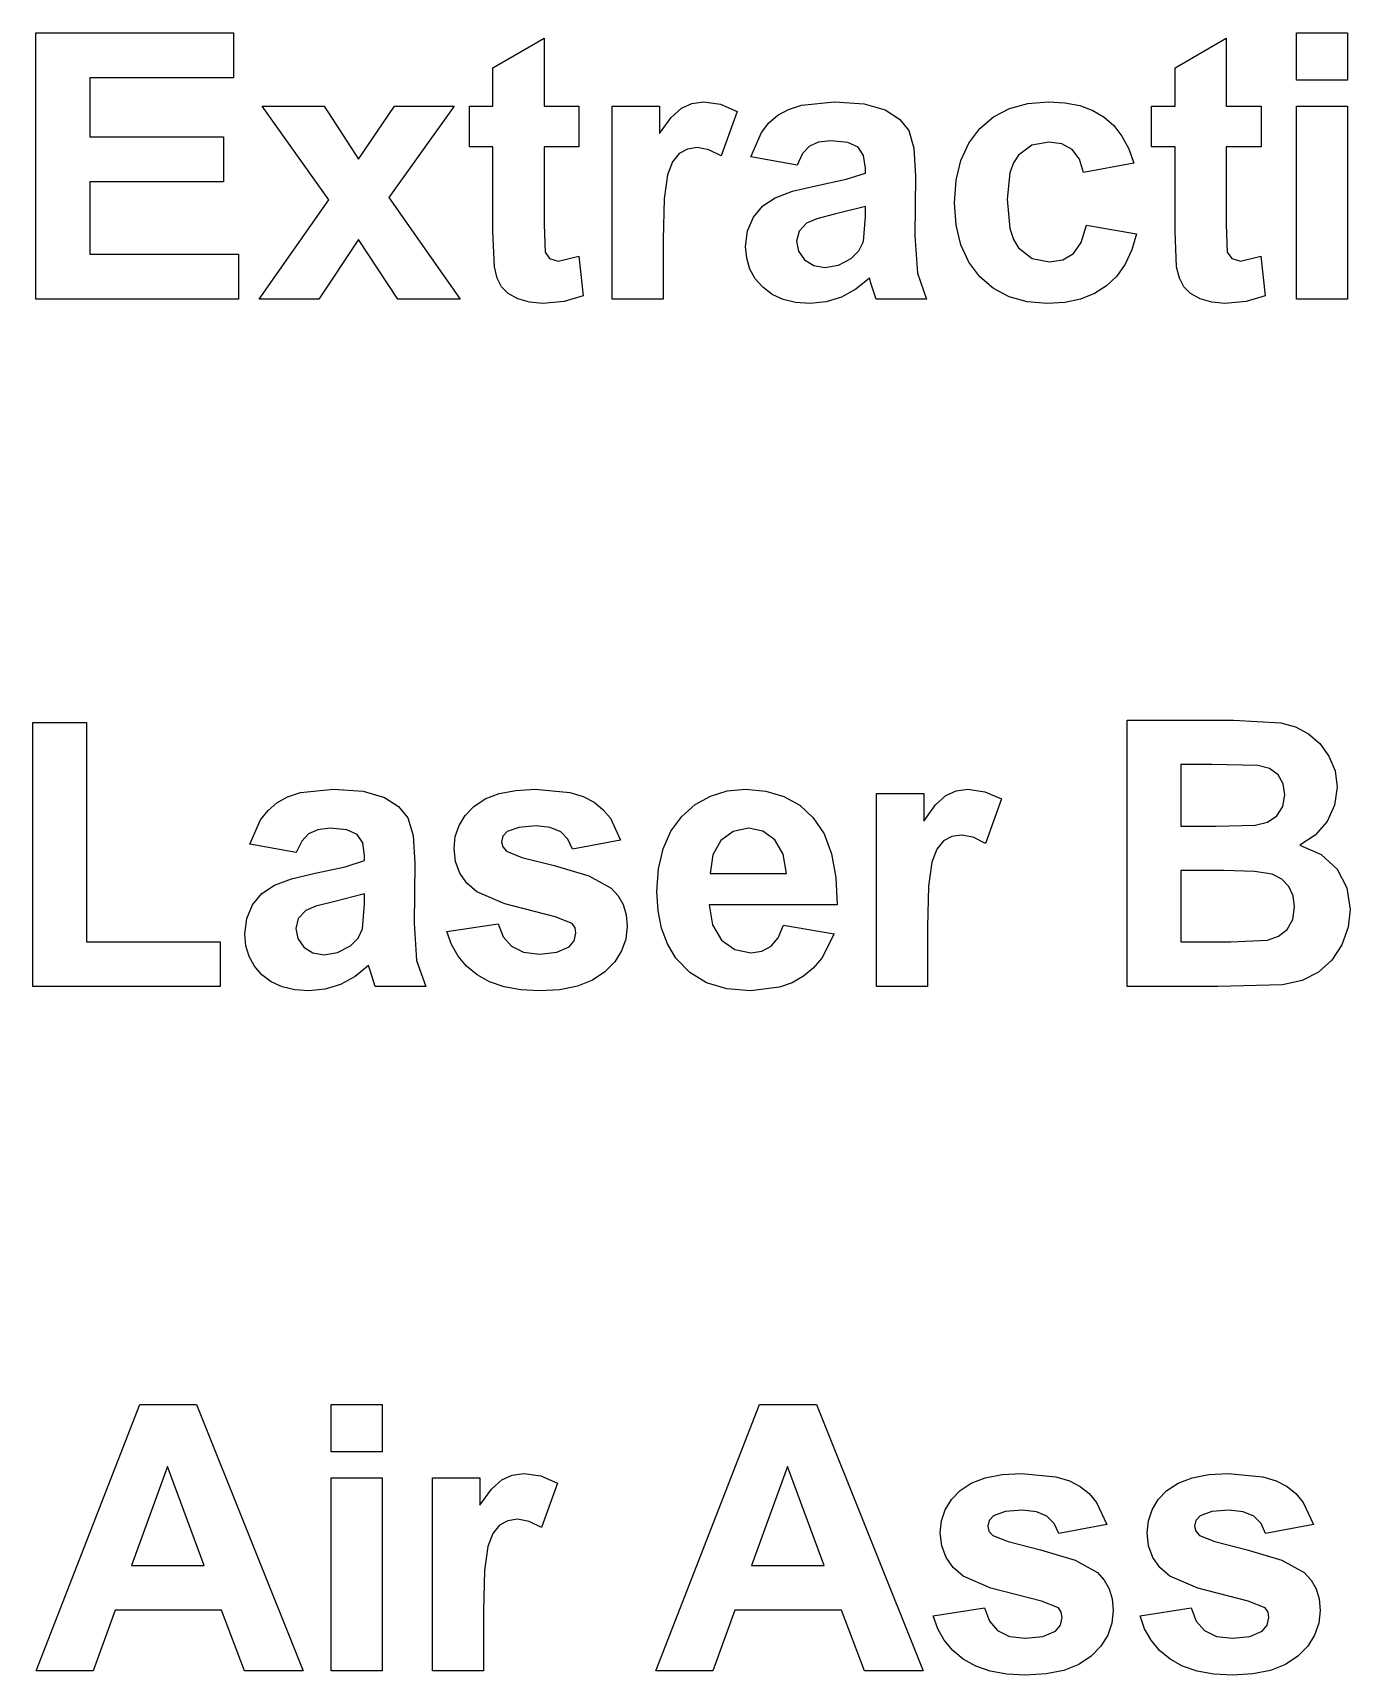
# Model space of a CAD drawing. Header units: metres. Extents: x 13 to 238, y 4 to 739.
# Drawn here: x 99.9 to 131.53, y 229.92 to 269.34 of the extents above; entities that cross this region are included whole.
import ezdxf

# ---------------------------------------------------------------- set-up
doc = ezdxf.new("R2010")
doc.units = ezdxf.units.M

msp = doc.modelspace()

# ---------------------------------------------------------------- linework, layer by layer
at = {"layer": 'Air Assist On'}
for p, q in [((99.978, 230.024, 0.033), (102.468, 236.415, 0.033)), ((102.468, 236.415, 0.033), (103.832, 236.415, 0.033)), ((103.832, 236.415, 0.033), (106.391, 230.024, 0.033)), ((107.067, 235.282, 0.033), (107.067, 236.415, 0.033)), ((107.067, 236.415, 0.033), (108.292, 236.415, 0.033)), ((108.292, 236.415, 0.033), (108.292, 235.282, 0.033)), ((114.862, 230.024, 0.033), (117.351, 236.415, 0.033)), ((117.351, 236.415, 0.033), (118.716, 236.415, 0.033)), ((118.716, 236.415, 0.033), (121.275, 230.024, 0.033)), ((103.135, 234.924, 0.033), (102.272, 232.553, 0.033)), ((104.015, 232.553, 0.033), (103.135, 234.924, 0.033)), ((108.292, 235.282, 0.033), (107.067, 235.282, 0.033)), ((118.018, 234.924, 0.033), (117.155, 232.553, 0.033)), ((118.899, 232.553, 0.033), (118.018, 234.924, 0.033)), ((107.067, 230.024, 0.033), (107.067, 234.654, 0.033)), ((107.067, 234.654, 0.033), (108.292, 234.654, 0.033)), ((108.292, 234.654, 0.033), (108.292, 230.024, 0.033)), ((109.495, 230.024, 0.033), (109.495, 234.654, 0.033)), ((109.495, 234.654, 0.033), (110.633, 234.654, 0.033)), ((110.633, 234.654, 0.033), (110.633, 233.996, 0.033)), ((110.91, 234.383, 0.033), (111.158, 234.61, 0.033)), ((111.158, 234.61, 0.033), (111.407, 234.722, 0.033)), ((111.407, 234.722, 0.033), (111.688, 234.759, 0.033)), ((111.688, 234.759, 0.033), (112.099, 234.701, 0.033)), ((112.099, 234.701, 0.033), (112.495, 234.528, 0.033)), ((112.495, 234.528, 0.033), (112.115, 233.46, 0.033)), ((122.164, 234.349, 0.033), (122.434, 234.528, 0.033)), ((122.434, 234.528, 0.033), (122.77, 234.656, 0.033)), ((122.77, 234.656, 0.033), (123.171, 234.733, 0.033)), ((123.171, 234.733, 0.033), (123.637, 234.759, 0.033)), ((123.637, 234.759, 0.033), (124.466, 234.681, 0.033)), ((124.466, 234.681, 0.033), (124.788, 234.585, 0.033)), ((124.788, 234.585, 0.033), (125.05, 234.449, 0.033)), ((127.129, 234.349, 0.033), (127.4, 234.528, 0.033)), ((127.4, 234.528, 0.033), (127.735, 234.656, 0.033)), ((127.735, 234.656, 0.033), (128.136, 234.733, 0.033)), ((128.136, 234.733, 0.033), (128.603, 234.759, 0.033)), ((128.603, 234.759, 0.033), (129.431, 234.681, 0.033)), ((129.431, 234.681, 0.033), (129.754, 234.585, 0.033)), ((129.754, 234.585, 0.033), (130.015, 234.449, 0.033)), ((110.633, 233.996, 0.033), (110.91, 234.383, 0.033)), ((121.807, 233.891, 0.033), (121.956, 234.132, 0.033)), ((121.956, 234.132, 0.033), (122.164, 234.349, 0.033)), ((125.05, 234.449, 0.033), (125.263, 234.276, 0.033)), ((125.263, 234.276, 0.033), (125.44, 234.066, 0.033)), ((126.773, 233.891, 0.033), (126.921, 234.132, 0.033)), ((126.921, 234.132, 0.033), (127.129, 234.349, 0.033)), ((130.015, 234.449, 0.033), (130.228, 234.276, 0.033)), ((130.228, 234.276, 0.033), (130.405, 234.066, 0.033)), ((121.718, 233.626, 0.033), (121.807, 233.891, 0.033)), ((122.966, 233.743, 0.033), (122.861, 233.633, 0.033)), ((123.244, 233.844, 0.033), (122.966, 233.743, 0.033)), ((123.659, 233.878, 0.033), (123.244, 233.844, 0.033)), ((123.999, 233.842, 0.033), (123.659, 233.878, 0.033)), ((124.25, 233.734, 0.033), (123.999, 233.842, 0.033)), ((125.44, 234.066, 0.033), (125.686, 233.534, 0.033)), ((126.684, 233.626, 0.033), (126.773, 233.891, 0.033)), ((127.931, 233.743, 0.033), (127.827, 233.633, 0.033)), ((128.209, 233.844, 0.033), (127.931, 233.743, 0.033)), ((128.625, 233.878, 0.033), (128.209, 233.844, 0.033)), ((128.964, 233.842, 0.033), (128.625, 233.878, 0.033)), ((129.215, 233.734, 0.033), (128.964, 233.842, 0.033)), ((130.405, 234.066, 0.033), (130.652, 233.534, 0.033)), ((111.104, 233.518, 0.033), (110.944, 233.32, 0.033)), ((111.302, 233.625, 0.033), (111.104, 233.518, 0.033)), ((111.54, 233.66, 0.033), (111.302, 233.625, 0.033)), ((111.817, 233.61, 0.033), (111.54, 233.66, 0.033)), ((112.115, 233.46, 0.033), (111.817, 233.61, 0.033)), ((121.689, 233.337, 0.033), (121.718, 233.626, 0.033)), ((122.861, 233.633, 0.033), (122.827, 233.494, 0.033)), ((122.827, 233.494, 0.033), (122.857, 233.373, 0.033)), ((122.857, 233.373, 0.033), (122.949, 233.272, 0.033)), ((124.424, 233.559, 0.033), (124.25, 233.734, 0.033)), ((124.531, 233.32, 0.033), (124.424, 233.559, 0.033)), ((125.686, 233.534, 0.033), (124.531, 233.32, 0.033)), ((126.654, 233.337, 0.033), (126.684, 233.626, 0.033)), ((127.827, 233.633, 0.033), (127.792, 233.494, 0.033)), ((127.792, 233.494, 0.033), (127.822, 233.373, 0.033)), ((127.822, 233.373, 0.033), (127.914, 233.272, 0.033)), ((129.389, 233.559, 0.033), (129.215, 233.734, 0.033)), ((129.497, 233.32, 0.033), (129.389, 233.559, 0.033)), ((130.652, 233.534, 0.033), (129.497, 233.32, 0.033)), ((110.823, 233.006, 0.033), (110.746, 232.433, 0.033)), ((110.944, 233.32, 0.033), (110.823, 233.006, 0.033)), ((121.723, 233.022, 0.033), (121.689, 233.337, 0.033)), ((121.826, 232.744, 0.033), (121.723, 233.022, 0.033)), ((122.949, 233.272, 0.033), (123.318, 233.125, 0.033)), ((123.318, 233.125, 0.033), (124.093, 232.928, 0.033)), ((126.688, 233.022, 0.033), (126.654, 233.337, 0.033)), ((126.791, 232.744, 0.033), (126.688, 233.022, 0.033)), ((127.914, 233.272, 0.033), (128.283, 233.125, 0.033)), ((128.283, 233.125, 0.033), (129.058, 232.928, 0.033)), ((121.998, 232.501, 0.033), (121.826, 232.744, 0.033)), ((124.093, 232.928, 0.033), (124.924, 232.68, 0.033)), ((124.924, 232.68, 0.033), (125.46, 232.383, 0.033)), ((126.963, 232.501, 0.033), (126.791, 232.744, 0.033)), ((129.058, 232.928, 0.033), (129.889, 232.68, 0.033)), ((129.889, 232.68, 0.033), (130.425, 232.383, 0.033)), ((102.272, 232.553, 0.033), (104.015, 232.553, 0.033)), ((110.746, 232.433, 0.033), (110.72, 231.454, 0.033)), ((117.155, 232.553, 0.033), (118.899, 232.553, 0.033)), ((122.238, 232.296, 0.033), (121.998, 232.501, 0.033)), ((122.906, 232.011, 0.033), (122.238, 232.296, 0.033)), ((125.46, 232.383, 0.033), (125.627, 232.203, 0.033)), ((125.627, 232.203, 0.033), (125.747, 231.991, 0.033)), ((127.203, 232.296, 0.033), (126.963, 232.501, 0.033)), ((127.872, 232.011, 0.033), (127.203, 232.296, 0.033)), ((130.425, 232.383, 0.033), (130.593, 232.203, 0.033)), ((130.593, 232.203, 0.033), (130.713, 231.991, 0.033)), ((124.117, 231.698, 0.033), (122.906, 232.011, 0.033)), ((125.747, 231.991, 0.033), (125.819, 231.748, 0.033)), ((129.082, 231.698, 0.033), (127.872, 232.011, 0.033)), ((130.713, 231.991, 0.033), (130.785, 231.748, 0.033)), ((101.875, 231.476, 0.033), (101.347, 230.024, 0.033)), ((104.429, 231.476, 0.033), (101.875, 231.476, 0.033)), ((104.987, 230.024, 0.033), (104.429, 231.476, 0.033)), ((110.72, 231.454, 0.033), (110.72, 230.024, 0.033)), ((116.758, 231.476, 0.033), (116.231, 230.024, 0.033)), ((119.313, 231.476, 0.033), (116.758, 231.476, 0.033)), ((119.871, 230.024, 0.033), (119.313, 231.476, 0.033)), ((121.519, 231.345, 0.033), (122.748, 231.533, 0.033)), ((122.748, 231.533, 0.033), (122.867, 231.218, 0.033)), ((124.527, 231.537, 0.033), (124.117, 231.698, 0.033)), ((124.592, 231.433, 0.033), (124.527, 231.537, 0.033)), ((124.614, 231.306, 0.033), (124.592, 231.433, 0.033)), ((125.843, 231.472, 0.033), (125.81, 231.165, 0.033)), ((125.819, 231.748, 0.033), (125.843, 231.472, 0.033)), ((126.484, 231.345, 0.033), (127.714, 231.533, 0.033)), ((127.714, 231.533, 0.033), (127.832, 231.218, 0.033)), ((129.492, 231.537, 0.033), (129.082, 231.698, 0.033)), ((129.558, 231.433, 0.033), (129.492, 231.537, 0.033)), ((129.579, 231.306, 0.033), (129.558, 231.433, 0.033)), ((130.809, 231.472, 0.033), (130.776, 231.165, 0.033)), ((130.785, 231.748, 0.033), (130.809, 231.472, 0.033)), ((121.628, 231.033, 0.033), (121.519, 231.345, 0.033)), ((121.784, 230.756, 0.033), (121.628, 231.033, 0.033)), ((122.867, 231.218, 0.033), (123.066, 230.99, 0.033)), ((123.066, 230.99, 0.033), (123.354, 230.851, 0.033)), ((124.154, 230.848, 0.033), (124.453, 230.979, 0.033)), ((124.453, 230.979, 0.033), (124.574, 231.122, 0.033)), ((124.574, 231.122, 0.033), (124.614, 231.306, 0.033)), ((125.81, 231.165, 0.033), (125.71, 230.88, 0.033)), ((126.593, 231.033, 0.033), (126.484, 231.345, 0.033)), ((126.75, 230.756, 0.033), (126.593, 231.033, 0.033)), ((127.832, 231.218, 0.033), (128.032, 230.99, 0.033)), ((128.032, 230.99, 0.033), (128.319, 230.851, 0.033)), ((129.119, 230.848, 0.033), (129.418, 230.979, 0.033)), ((129.418, 230.979, 0.033), (129.539, 231.122, 0.033)), ((129.539, 231.122, 0.033), (129.579, 231.306, 0.033)), ((130.776, 231.165, 0.033), (130.676, 230.88, 0.033)), ((121.988, 230.512, 0.033), (121.784, 230.756, 0.033)), ((123.354, 230.851, 0.033), (123.738, 230.805, 0.033)), ((123.738, 230.805, 0.033), (124.154, 230.848, 0.033)), ((125.544, 230.617, 0.033), (125.311, 230.377, 0.033)), ((125.71, 230.88, 0.033), (125.544, 230.617, 0.033)), ((126.954, 230.512, 0.033), (126.75, 230.756, 0.033)), ((128.319, 230.851, 0.033), (128.703, 230.805, 0.033)), ((128.703, 230.805, 0.033), (129.119, 230.848, 0.033)), ((130.51, 230.617, 0.033), (130.277, 230.377, 0.033)), ((130.676, 230.88, 0.033), (130.51, 230.617, 0.033)), ((122.24, 230.303, 0.033), (121.988, 230.512, 0.033)), ((122.541, 230.135, 0.033), (122.24, 230.303, 0.033)), ((125.311, 230.377, 0.033), (125.014, 230.177, 0.033)), ((127.206, 230.303, 0.033), (126.954, 230.512, 0.033)), ((127.506, 230.135, 0.033), (127.206, 230.303, 0.033)), ((130.277, 230.377, 0.033), (129.979, 230.177, 0.033)), ((101.347, 230.024, 0.033), (99.978, 230.024, 0.033)), ((106.391, 230.024, 0.033), (104.987, 230.024, 0.033)), ((108.292, 230.024, 0.033), (107.067, 230.024, 0.033)), ((110.72, 230.024, 0.033), (109.495, 230.024, 0.033)), ((116.231, 230.024, 0.033), (114.862, 230.024, 0.033)), ((121.275, 230.024, 0.033), (119.871, 230.024, 0.033)), ((122.89, 230.016, 0.033), (122.541, 230.135, 0.033)), ((123.289, 229.944, 0.033), (122.89, 230.016, 0.033)), ((123.738, 229.92, 0.033), (123.289, 229.944, 0.033)), ((124.227, 229.948, 0.033), (123.738, 229.92, 0.033)), ((124.652, 230.034, 0.033), (124.227, 229.948, 0.033)), ((125.014, 230.177, 0.033), (124.652, 230.034, 0.033)), ((127.856, 230.016, 0.033), (127.506, 230.135, 0.033)), ((128.255, 229.944, 0.033), (127.856, 230.016, 0.033)), ((128.703, 229.92, 0.033), (128.255, 229.944, 0.033)), ((129.192, 229.948, 0.033), (128.703, 229.92, 0.033)), ((129.618, 230.034, 0.033), (129.192, 229.948, 0.033)), ((129.979, 230.177, 0.033), (129.618, 230.034, 0.033))]:
    msp.add_line(p, q, dxfattribs=at)
at = {"layer": 'Extraction Fan'}
for p, q in [((99.977, 262.944, 0.033), (99.977, 269.335, 0.033)), ((99.977, 269.335, 0.033), (104.716, 269.335, 0.033)), ((104.716, 269.335, 0.033), (104.716, 268.254, 0.033)), ((130.241, 268.202, 0.033), (130.241, 269.335, 0.033)), ((130.241, 269.335, 0.033), (131.466, 269.335, 0.033)), ((131.466, 269.335, 0.033), (131.466, 268.202, 0.033)), ((110.945, 268.494, 0.033), (112.175, 269.209, 0.033)), ((112.175, 269.209, 0.033), (112.175, 267.574, 0.033)), ((127.324, 268.494, 0.033), (128.553, 269.209, 0.033)), ((128.553, 269.209, 0.033), (128.553, 267.574, 0.033)), ((110.945, 267.574, 0.033), (110.945, 268.494, 0.033)), ((127.324, 267.574, 0.033), (127.324, 268.494, 0.033)), ((104.716, 268.254, 0.033), (101.267, 268.254, 0.033)), ((101.267, 268.254, 0.033), (101.267, 266.837, 0.033)), ((131.466, 268.202, 0.033), (130.241, 268.202, 0.033)), ((115.473, 267.531, 0.033), (115.722, 267.642, 0.033)), ((115.722, 267.642, 0.033), (116.002, 267.679, 0.033)), ((116.002, 267.679, 0.033), (116.413, 267.621, 0.033)), ((118.354, 267.598, 0.033), (119.146, 267.679, 0.033)), ((119.146, 267.679, 0.033), (119.861, 267.63, 0.033)), ((123.35, 267.519, 0.033), (123.787, 267.639, 0.033)), ((123.787, 267.639, 0.033), (124.277, 267.679, 0.033)), ((124.277, 267.679, 0.033), (124.678, 267.656, 0.033)), ((124.678, 267.656, 0.033), (125.036, 267.588, 0.033)), ((107.005, 265.329, 0.033), (105.405, 267.574, 0.033)), ((105.405, 267.574, 0.033), (106.9, 267.574, 0.033)), ((106.9, 267.574, 0.033), (107.719, 266.301, 0.033)), ((107.719, 266.301, 0.033), (108.583, 267.574, 0.033)), ((110.021, 267.574, 0.033), (108.452, 265.381, 0.033)), ((108.583, 267.574, 0.033), (110.021, 267.574, 0.033)), ((110.383, 266.598, 0.033), (110.383, 267.574, 0.033)), ((110.383, 267.574, 0.033), (110.945, 267.574, 0.033)), ((112.175, 267.574, 0.033), (113.012, 267.574, 0.033)), ((113.012, 267.574, 0.033), (113.012, 266.598, 0.033)), ((113.81, 262.944, 0.033), (113.81, 267.574, 0.033)), ((113.81, 267.574, 0.033), (114.948, 267.574, 0.033)), ((114.948, 267.574, 0.033), (114.948, 266.916, 0.033)), ((114.948, 266.916, 0.033), (115.225, 267.303, 0.033)), ((115.225, 267.303, 0.033), (115.473, 267.531, 0.033)), ((116.413, 267.621, 0.033), (116.809, 267.448, 0.033)), ((116.809, 267.448, 0.033), (116.43, 266.38, 0.033)), ((117.574, 267.173, 0.033), (117.786, 267.356, 0.033)), ((117.786, 267.356, 0.033), (118.042, 267.497, 0.033)), ((118.042, 267.497, 0.033), (118.354, 267.598, 0.033)), ((119.861, 267.63, 0.033), (120.366, 267.485, 0.033)), ((120.366, 267.485, 0.033), (120.708, 267.265, 0.033)), ((120.708, 267.265, 0.033), (120.931, 266.992, 0.033)), ((122.638, 267.04, 0.033), (122.967, 267.32, 0.033)), ((122.967, 267.32, 0.033), (123.35, 267.519, 0.033)), ((125.036, 267.588, 0.033), (125.35, 267.474, 0.033)), ((125.35, 267.474, 0.033), (125.622, 267.315, 0.033)), ((125.622, 267.315, 0.033), (125.854, 267.109, 0.033)), ((126.762, 266.598, 0.033), (126.762, 267.574, 0.033)), ((126.762, 267.574, 0.033), (127.324, 267.574, 0.033)), ((128.553, 267.574, 0.033), (129.39, 267.574, 0.033)), ((129.39, 267.574, 0.033), (129.39, 266.598, 0.033)), ((130.241, 262.944, 0.033), (130.241, 267.574, 0.033)), ((130.241, 267.574, 0.033), (131.466, 267.574, 0.033)), ((131.466, 267.574, 0.033), (131.466, 262.944, 0.033)), ((117.14, 266.362, 0.033), (117.395, 266.946, 0.033)), ((117.395, 266.946, 0.033), (117.574, 267.173, 0.033)), ((120.931, 266.992, 0.033), (121.054, 266.569, 0.033)), ((122.373, 266.689, 0.033), (122.638, 267.04, 0.033)), ((125.854, 267.109, 0.033), (126.051, 266.855, 0.033)), ((126.051, 266.855, 0.033), (126.212, 266.554, 0.033)), ((101.267, 266.837, 0.033), (104.476, 266.837, 0.033)), ((104.476, 266.837, 0.033), (104.476, 265.761, 0.033)), ((110.945, 266.598, 0.033), (110.383, 266.598, 0.033)), ((110.945, 264.579, 0.033), (110.945, 266.598, 0.033)), ((113.012, 266.598, 0.033), (112.175, 266.598, 0.033)), ((112.175, 266.598, 0.033), (112.175, 264.732, 0.033)), ((115.617, 266.545, 0.033), (115.418, 266.439, 0.033)), ((115.854, 266.58, 0.033), (115.617, 266.545, 0.033)), ((116.131, 266.53, 0.033), (115.854, 266.58, 0.033)), ((116.43, 266.38, 0.033), (116.131, 266.53, 0.033)), ((118.548, 266.613, 0.033), (118.383, 266.436, 0.033)), ((118.768, 266.709, 0.033), (118.548, 266.613, 0.033)), ((119.058, 266.742, 0.033), (118.768, 266.709, 0.033)), ((119.465, 266.704, 0.033), (119.058, 266.742, 0.033)), ((119.717, 266.591, 0.033), (119.465, 266.704, 0.033)), ((119.848, 266.39, 0.033), (119.717, 266.591, 0.033)), ((121.054, 266.569, 0.033), (121.094, 265.896, 0.033)), ((122.183, 266.275, 0.033), (122.373, 266.689, 0.033)), ((123.883, 266.636, 0.033), (123.564, 266.399, 0.033)), ((124.294, 266.715, 0.033), (123.883, 266.636, 0.033)), ((124.606, 266.67, 0.033), (124.294, 266.715, 0.033)), ((124.854, 266.532, 0.033), (124.606, 266.67, 0.033)), ((125.032, 266.305, 0.033), (124.854, 266.532, 0.033)), ((126.212, 266.554, 0.033), (126.339, 266.205, 0.033)), ((127.324, 266.598, 0.033), (126.762, 266.598, 0.033)), ((127.324, 264.579, 0.033), (127.324, 266.598, 0.033)), ((129.39, 266.598, 0.033), (128.553, 266.598, 0.033)), ((128.553, 266.598, 0.033), (128.553, 264.732, 0.033)), ((115.259, 266.24, 0.033), (115.137, 265.926, 0.033)), ((115.418, 266.439, 0.033), (115.259, 266.24, 0.033)), ((118.252, 266.162, 0.033), (117.14, 266.362, 0.033)), ((118.383, 266.436, 0.033), (118.252, 266.162, 0.033)), ((119.891, 266.088, 0.033), (119.848, 266.39, 0.033)), ((119.891, 265.966, 0.033), (119.891, 266.088, 0.033)), ((122.07, 265.797, 0.033), (122.183, 266.275, 0.033)), ((123.445, 266.215, 0.033), (123.36, 265.977, 0.033)), ((123.564, 266.399, 0.033), (123.445, 266.215, 0.033)), ((125.131, 265.987, 0.033), (125.032, 266.305, 0.033)), ((126.339, 266.205, 0.033), (125.131, 265.987, 0.033)), ((104.476, 265.761, 0.033), (101.267, 265.761, 0.033)), ((101.267, 265.761, 0.033), (101.267, 264.021, 0.033)), ((115.137, 265.926, 0.033), (115.06, 265.353, 0.033)), ((118.139, 265.532, 0.033), (118.701, 265.665, 0.033)), ((118.701, 265.665, 0.033), (119.428, 265.821, 0.033)), ((119.428, 265.821, 0.033), (119.891, 265.966, 0.033)), ((121.094, 265.896, 0.033), (121.081, 264.466, 0.033)), ((122.032, 265.255, 0.033), (122.07, 265.797, 0.033)), ((123.36, 265.977, 0.033), (123.292, 265.342, 0.033)), ((105.335, 262.944, 0.033), (107.005, 265.329, 0.033)), ((108.452, 265.381, 0.033), (110.165, 262.944, 0.033)), ((115.06, 265.353, 0.033), (115.035, 264.374, 0.033)), ((117.426, 265.18, 0.033), (117.727, 265.379, 0.033)), ((117.727, 265.379, 0.033), (118.139, 265.532, 0.033)), ((123.292, 265.342, 0.033), (123.361, 264.639, 0.033)), ((117.061, 264.58, 0.033), (117.201, 264.908, 0.033)), ((117.201, 264.908, 0.033), (117.426, 265.18, 0.033)), ((119.146, 264.98, 0.033), (118.724, 264.872, 0.033)), ((119.891, 265.168, 0.033), (119.146, 264.98, 0.033)), ((119.843, 264.326, 0.033), (119.891, 264.924, 0.033)), ((119.891, 264.924, 0.033), (119.891, 265.168, 0.033)), ((122.069, 264.719, 0.033), (122.032, 265.255, 0.033)), ((110.985, 263.716, 0.033), (110.945, 264.579, 0.033)), ((112.175, 264.732, 0.033), (112.199, 264.071, 0.033)), ((117.014, 264.209, 0.033), (117.061, 264.58, 0.033)), ((118.299, 264.574, 0.033), (118.239, 264.335, 0.033)), ((118.479, 264.767, 0.033), (118.299, 264.574, 0.033)), ((118.724, 264.872, 0.033), (118.479, 264.767, 0.033)), ((122.183, 264.245, 0.033), (122.069, 264.719, 0.033)), ((123.361, 264.639, 0.033), (123.447, 264.378, 0.033)), ((125.072, 264.306, 0.033), (125.197, 264.719, 0.033)), ((125.197, 264.719, 0.033), (126.4, 264.514, 0.033)), ((126.4, 264.514, 0.033), (126.285, 264.125, 0.033)), ((127.363, 263.716, 0.033), (127.324, 264.579, 0.033)), ((128.553, 264.732, 0.033), (128.577, 264.071, 0.033)), ((107.719, 264.379, 0.033), (106.769, 262.944, 0.033)), ((108.661, 262.944, 0.033), (107.719, 264.379, 0.033)), ((115.035, 264.374, 0.033), (115.035, 262.944, 0.033)), ((117.04, 263.925, 0.033), (117.014, 264.209, 0.033)), ((118.239, 264.335, 0.033), (118.287, 264.095, 0.033)), ((118.287, 264.095, 0.033), (118.431, 263.89, 0.033)), ((119.551, 263.921, 0.033), (119.735, 264.105, 0.033)), ((119.735, 264.105, 0.033), (119.843, 264.326, 0.033)), ((121.081, 264.466, 0.033), (121.14, 263.566, 0.033)), ((122.371, 263.832, 0.033), (122.183, 264.245, 0.033)), ((123.447, 264.378, 0.033), (123.568, 264.178, 0.033)), ((123.568, 264.178, 0.033), (123.893, 263.923, 0.033)), ((124.883, 264.037, 0.033), (125.072, 264.306, 0.033)), ((126.285, 264.125, 0.033), (126.126, 263.787, 0.033)), ((101.267, 264.021, 0.033), (104.838, 264.021, 0.033)), ((104.838, 264.021, 0.033), (104.838, 262.944, 0.033)), ((111.052, 263.446, 0.033), (110.985, 263.716, 0.033)), ((112.199, 264.071, 0.033), (112.308, 263.917, 0.033)), ((112.308, 263.917, 0.033), (112.515, 263.856, 0.033)), ((112.515, 263.856, 0.033), (113.008, 263.973, 0.033)), ((113.008, 263.973, 0.033), (113.112, 263.023, 0.033)), ((117.117, 263.667, 0.033), (117.04, 263.925, 0.033)), ((118.431, 263.89, 0.033), (118.649, 263.75, 0.033)), ((118.649, 263.75, 0.033), (118.919, 263.703, 0.033)), ((118.919, 263.703, 0.033), (119.243, 263.758, 0.033)), ((119.243, 263.758, 0.033), (119.551, 263.921, 0.033)), ((122.635, 263.481, 0.033), (122.371, 263.832, 0.033)), ((123.893, 263.923, 0.033), (124.312, 263.838, 0.033)), ((124.312, 263.838, 0.033), (124.629, 263.888, 0.033)), ((124.629, 263.888, 0.033), (124.883, 264.037, 0.033)), ((126.126, 263.787, 0.033), (125.925, 263.499, 0.033)), ((127.43, 263.446, 0.033), (127.363, 263.716, 0.033)), ((128.577, 264.071, 0.033), (128.686, 263.917, 0.033)), ((128.686, 263.917, 0.033), (128.894, 263.856, 0.033)), ((128.894, 263.856, 0.033), (129.386, 263.973, 0.033)), ((129.386, 263.973, 0.033), (129.491, 263.023, 0.033)), ((111.157, 263.239, 0.033), (111.052, 263.446, 0.033)), ((117.246, 263.435, 0.033), (117.117, 263.667, 0.033)), ((117.426, 263.228, 0.033), (117.246, 263.435, 0.033)), ((119.987, 263.45, 0.033), (119.662, 263.183, 0.033)), ((120.031, 263.306, 0.033), (119.987, 263.45, 0.033)), ((120.148, 262.944, 0.033), (120.031, 263.306, 0.033)), ((121.14, 263.566, 0.033), (121.36, 262.944, 0.033)), ((122.963, 263.2, 0.033), (122.635, 263.481, 0.033)), ((125.925, 263.499, 0.033), (125.681, 263.263, 0.033)), ((127.536, 263.239, 0.033), (127.43, 263.446, 0.033)), ((104.838, 262.944, 0.033), (99.977, 262.944, 0.033)), ((106.769, 262.944, 0.033), (105.335, 262.944, 0.033)), ((110.165, 262.944, 0.033), (108.661, 262.944, 0.033)), ((111.317, 263.079, 0.033), (111.157, 263.239, 0.033)), ((111.547, 262.951, 0.033), (111.317, 263.079, 0.033)), ((111.829, 262.868, 0.033), (111.547, 262.951, 0.033)), ((113.112, 263.023, 0.033), (112.657, 262.886, 0.033)), ((115.035, 262.944, 0.033), (113.81, 262.944, 0.033)), ((117.651, 263.058, 0.033), (117.426, 263.228, 0.033)), ((117.914, 262.937, 0.033), (117.651, 263.058, 0.033)), ((118.214, 262.864, 0.033), (117.914, 262.937, 0.033)), ((119.316, 262.992, 0.033), (118.946, 262.878, 0.033)), ((119.662, 263.183, 0.033), (119.316, 262.992, 0.033)), ((121.36, 262.944, 0.033), (120.148, 262.944, 0.033)), ((123.342, 263, 0.033), (122.963, 263.2, 0.033)), ((123.773, 262.88, 0.033), (123.342, 263, 0.033)), ((125.058, 262.946, 0.033), (124.679, 262.866, 0.033)), ((125.392, 263.078, 0.033), (125.058, 262.946, 0.033)), ((125.681, 263.263, 0.033), (125.392, 263.078, 0.033)), ((127.695, 263.079, 0.033), (127.536, 263.239, 0.033)), ((127.926, 262.951, 0.033), (127.695, 263.079, 0.033)), ((128.208, 262.868, 0.033), (127.926, 262.951, 0.033)), ((129.491, 263.023, 0.033), (129.035, 262.886, 0.033)), ((131.466, 262.944, 0.033), (130.241, 262.944, 0.033)), ((112.144, 262.84, 0.033), (111.829, 262.868, 0.033)), ((112.657, 262.886, 0.033), (112.144, 262.84, 0.033)), ((118.553, 262.84, 0.033), (118.214, 262.864, 0.033)), ((118.946, 262.878, 0.033), (118.553, 262.84, 0.033)), ((124.255, 262.84, 0.033), (123.773, 262.88, 0.033)), ((124.679, 262.866, 0.033), (124.255, 262.84, 0.033)), ((128.523, 262.84, 0.033), (128.208, 262.868, 0.033)), ((129.035, 262.886, 0.033), (128.523, 262.84, 0.033))]:
    msp.add_line(p, q, dxfattribs=at)
at = {"layer": 'Laser Beam On'}
for p, q in [((99.901, 246.446, 0.033), (99.901, 252.785, 0.033)), ((99.901, 252.785, 0.033), (101.192, 252.785, 0.033)), ((101.192, 252.785, 0.033), (101.192, 247.523, 0.033)), ((126.176, 252.838, 0.033), (128.731, 252.838, 0.033)), ((126.176, 246.446, 0.033), (126.176, 252.838, 0.033)), ((128.731, 252.838, 0.033), (129.862, 252.774, 0.033)), ((129.862, 252.774, 0.033), (130.215, 252.677, 0.033)), ((130.215, 252.677, 0.033), (130.529, 252.511, 0.033)), ((130.529, 252.511, 0.033), (130.799, 252.277, 0.033)), ((130.799, 252.277, 0.033), (131.019, 251.977, 0.033)), ((131.019, 251.977, 0.033), (131.167, 251.623, 0.033)), ((127.466, 251.774, 0.033), (127.466, 250.296, 0.033)), ((128.208, 251.774, 0.033), (127.466, 251.774, 0.033)), ((129.311, 251.752, 0.033), (128.208, 251.774, 0.033)), ((129.593, 251.676, 0.033), (129.311, 251.752, 0.033)), ((129.797, 251.527, 0.033), (129.593, 251.676, 0.033)), ((129.919, 251.314, 0.033), (129.797, 251.527, 0.033)), ((131.167, 251.623, 0.033), (131.216, 251.229, 0.033)), ((106.017, 250.999, 0.033), (106.329, 251.1, 0.033)), ((106.329, 251.1, 0.033), (107.121, 251.181, 0.033)), ((107.121, 251.181, 0.033), (107.836, 251.132, 0.033)), ((107.836, 251.132, 0.033), (108.341, 250.987, 0.033)), ((111.097, 251.078, 0.033), (111.498, 251.155, 0.033)), ((111.498, 251.155, 0.033), (111.964, 251.181, 0.033)), ((111.964, 251.181, 0.033), (112.792, 251.104, 0.033)), ((112.792, 251.104, 0.033), (113.115, 251.007, 0.033)), ((116.168, 251.018, 0.033), (116.568, 251.14, 0.033)), ((116.568, 251.14, 0.033), (117.008, 251.181, 0.033)), ((117.008, 251.181, 0.033), (117.497, 251.138, 0.033)), ((117.497, 251.138, 0.033), (117.932, 251.01, 0.033)), ((121.819, 251.033, 0.033), (122.068, 251.144, 0.033)), ((122.068, 251.144, 0.033), (122.348, 251.181, 0.033)), ((122.348, 251.181, 0.033), (122.759, 251.123, 0.033)), ((122.759, 251.123, 0.033), (123.155, 250.95, 0.033)), ((129.96, 251.046, 0.033), (129.919, 251.314, 0.033)), ((131.216, 251.229, 0.033), (131.155, 250.798, 0.033)), ((105.549, 250.675, 0.033), (105.761, 250.858, 0.033)), ((105.761, 250.858, 0.033), (106.017, 250.999, 0.033)), ((108.341, 250.987, 0.033), (108.683, 250.767, 0.033)), ((108.683, 250.767, 0.033), (108.906, 250.494, 0.033)), ((110.283, 250.554, 0.033), (110.491, 250.771, 0.033)), ((110.491, 250.771, 0.033), (110.761, 250.95, 0.033)), ((110.761, 250.95, 0.033), (111.097, 251.078, 0.033)), ((113.115, 251.007, 0.033), (113.377, 250.871, 0.033)), ((113.377, 250.871, 0.033), (113.59, 250.698, 0.033)), ((113.59, 250.698, 0.033), (113.767, 250.488, 0.033)), ((115.487, 250.529, 0.033), (115.807, 250.814, 0.033)), ((115.807, 250.814, 0.033), (116.168, 251.018, 0.033)), ((117.932, 251.01, 0.033), (118.313, 250.797, 0.033)), ((118.313, 250.797, 0.033), (118.638, 250.499, 0.033)), ((120.156, 246.446, 0.033), (120.156, 251.076, 0.033)), ((120.156, 251.076, 0.033), (121.293, 251.076, 0.033)), ((121.293, 251.076, 0.033), (121.293, 250.418, 0.033)), ((121.293, 250.418, 0.033), (121.571, 250.805, 0.033)), ((121.571, 250.805, 0.033), (121.819, 251.033, 0.033)), ((123.155, 250.95, 0.033), (122.776, 249.882, 0.033)), ((129.77, 250.547, 0.033), (129.913, 250.766, 0.033)), ((129.913, 250.766, 0.033), (129.96, 251.046, 0.033)), ((131.155, 250.798, 0.033), (130.974, 250.405, 0.033)), ((105.115, 249.864, 0.033), (105.37, 250.449, 0.033)), ((105.37, 250.449, 0.033), (105.549, 250.675, 0.033)), ((108.906, 250.494, 0.033), (109.029, 250.071, 0.033)), ((110.045, 250.049, 0.033), (110.134, 250.313, 0.033)), ((110.134, 250.313, 0.033), (110.283, 250.554, 0.033)), ((111.986, 250.3, 0.033), (111.571, 250.266, 0.033)), ((112.325, 250.264, 0.033), (111.986, 250.3, 0.033)), ((113.767, 250.488, 0.033), (114.013, 249.956, 0.033)), ((115.223, 250.172, 0.033), (115.487, 250.529, 0.033)), ((118.638, 250.499, 0.033), (118.898, 250.112, 0.033)), ((127.466, 250.296, 0.033), (128.312, 250.296, 0.033)), ((128.312, 250.296, 0.033), (129.249, 250.318, 0.033)), ((129.249, 250.318, 0.033), (129.545, 250.395, 0.033)), ((129.545, 250.395, 0.033), (129.77, 250.547, 0.033)), ((130.974, 250.405, 0.033), (130.689, 250.077, 0.033)), ((106.358, 249.938, 0.033), (106.227, 249.664, 0.033)), ((106.523, 250.115, 0.033), (106.358, 249.938, 0.033)), ((106.743, 250.211, 0.033), (106.523, 250.115, 0.033)), ((107.034, 250.244, 0.033), (106.743, 250.211, 0.033)), ((107.44, 250.206, 0.033), (107.034, 250.244, 0.033)), ((107.692, 250.093, 0.033), (107.44, 250.206, 0.033)), ((107.823, 249.892, 0.033), (107.692, 250.093, 0.033)), ((109.029, 250.071, 0.033), (109.069, 249.398, 0.033)), ((110.015, 249.76, 0.033), (110.045, 250.049, 0.033)), ((111.188, 250.055, 0.033), (111.153, 249.917, 0.033)), ((111.153, 249.917, 0.033), (111.184, 249.796, 0.033)), ((111.293, 250.165, 0.033), (111.188, 250.055, 0.033)), ((111.571, 250.266, 0.033), (111.293, 250.165, 0.033)), ((112.577, 250.156, 0.033), (112.325, 250.264, 0.033)), ((112.75, 249.981, 0.033), (112.577, 250.156, 0.033)), ((112.858, 249.742, 0.033), (112.75, 249.981, 0.033)), ((114.013, 249.956, 0.033), (112.858, 249.742, 0.033)), ((115.035, 249.753, 0.033), (115.223, 250.172, 0.033)), ((116.42, 249.952, 0.033), (116.224, 249.607, 0.033)), ((116.716, 250.171, 0.033), (116.42, 249.952, 0.033)), ((117.082, 250.244, 0.033), (116.716, 250.171, 0.033)), ((117.429, 250.174, 0.033), (117.082, 250.244, 0.033)), ((117.719, 249.967, 0.033), (117.429, 250.174, 0.033)), ((117.918, 249.626, 0.033), (117.719, 249.967, 0.033)), ((118.898, 250.112, 0.033), (119.08, 249.635, 0.033)), ((121.764, 249.941, 0.033), (121.605, 249.742, 0.033)), ((121.963, 250.047, 0.033), (121.764, 249.941, 0.033)), ((122.2, 250.082, 0.033), (121.963, 250.047, 0.033)), ((122.477, 250.032, 0.033), (122.2, 250.082, 0.033)), ((122.776, 249.882, 0.033), (122.477, 250.032, 0.033)), ((130.689, 250.077, 0.033), (130.318, 249.843, 0.033)), ((106.227, 249.664, 0.033), (105.115, 249.864, 0.033)), ((107.866, 249.59, 0.033), (107.823, 249.892, 0.033)), ((107.866, 249.468, 0.033), (107.866, 249.59, 0.033)), ((110.05, 249.444, 0.033), (110.015, 249.76, 0.033)), ((111.184, 249.796, 0.033), (111.275, 249.694, 0.033)), ((111.275, 249.694, 0.033), (111.644, 249.547, 0.033)), ((111.644, 249.547, 0.033), (112.42, 249.35, 0.033)), ((114.923, 249.271, 0.033), (115.035, 249.753, 0.033)), ((116.224, 249.607, 0.033), (116.162, 249.158, 0.033)), ((117.993, 249.158, 0.033), (117.918, 249.626, 0.033)), ((119.08, 249.635, 0.033), (119.184, 249.067, 0.033)), ((121.605, 249.742, 0.033), (121.483, 249.428, 0.033)), ((130.318, 249.843, 0.033), (130.834, 249.613, 0.033)), ((130.834, 249.613, 0.033), (131.216, 249.263, 0.033)), ((106.114, 249.034, 0.033), (106.676, 249.167, 0.033)), ((106.676, 249.167, 0.033), (107.403, 249.323, 0.033)), ((107.403, 249.323, 0.033), (107.866, 249.468, 0.033)), ((109.069, 249.398, 0.033), (109.056, 247.968, 0.033)), ((110.153, 249.166, 0.033), (110.05, 249.444, 0.033)), ((110.324, 248.924, 0.033), (110.153, 249.166, 0.033)), ((112.42, 249.35, 0.033), (113.251, 249.103, 0.033)), ((114.885, 248.727, 0.033), (114.923, 249.271, 0.033)), ((116.162, 249.158, 0.033), (117.993, 249.158, 0.033)), ((121.483, 249.428, 0.033), (121.406, 248.855, 0.033)), ((127.466, 249.232, 0.033), (127.466, 247.523, 0.033)), ((128.508, 249.232, 0.033), (127.466, 249.232, 0.033)), ((129.235, 249.209, 0.033), (128.508, 249.232, 0.033)), ((129.653, 249.141, 0.033), (129.235, 249.209, 0.033)), ((129.885, 249.022, 0.033), (129.653, 249.141, 0.033)), ((131.216, 249.263, 0.033), (131.451, 248.817, 0.033)), ((105.401, 248.682, 0.033), (105.702, 248.881, 0.033)), ((105.702, 248.881, 0.033), (106.114, 249.034, 0.033)), ((110.565, 248.718, 0.033), (110.324, 248.924, 0.033)), ((111.233, 248.433, 0.033), (110.565, 248.718, 0.033)), ((113.251, 249.103, 0.033), (113.786, 248.805, 0.033)), ((113.786, 248.805, 0.033), (113.954, 248.625, 0.033)), ((114.914, 248.265, 0.033), (114.885, 248.727, 0.033)), ((119.184, 249.067, 0.033), (119.21, 248.408, 0.033)), ((121.406, 248.855, 0.033), (121.381, 247.876, 0.033)), ((130.056, 248.849, 0.033), (129.885, 249.022, 0.033)), ((130.161, 248.626, 0.033), (130.056, 248.849, 0.033)), ((131.451, 248.817, 0.033), (131.529, 248.299, 0.033)), ((105.036, 248.082, 0.033), (105.176, 248.41, 0.033)), ((105.176, 248.41, 0.033), (105.401, 248.682, 0.033)), ((106.699, 248.374, 0.033), (106.454, 248.269, 0.033)), ((107.121, 248.482, 0.033), (106.699, 248.374, 0.033)), ((107.866, 248.67, 0.033), (107.121, 248.482, 0.033)), ((107.818, 247.828, 0.033), (107.866, 248.426, 0.033)), ((107.866, 248.426, 0.033), (107.866, 248.67, 0.033)), ((112.444, 248.121, 0.033), (111.233, 248.433, 0.033)), ((113.954, 248.625, 0.033), (114.074, 248.414, 0.033)), ((114.074, 248.414, 0.033), (114.146, 248.17, 0.033)), ((119.21, 248.408, 0.033), (116.14, 248.408, 0.033)), ((116.14, 248.408, 0.033), (116.221, 247.924, 0.033)), ((130.15, 248.055, 0.033), (130.195, 248.36, 0.033)), ((130.195, 248.36, 0.033), (130.161, 248.626, 0.033)), ((104.989, 247.711, 0.033), (105.036, 248.082, 0.033)), ((106.274, 248.076, 0.033), (106.214, 247.837, 0.033)), ((106.454, 248.269, 0.033), (106.274, 248.076, 0.033)), ((109.056, 247.968, 0.033), (109.115, 247.068, 0.033)), ((109.845, 247.767, 0.033), (111.075, 247.955, 0.033)), ((111.075, 247.955, 0.033), (111.194, 247.64, 0.033)), ((112.853, 247.959, 0.033), (112.444, 248.121, 0.033)), ((112.919, 247.856, 0.033), (112.853, 247.959, 0.033)), ((114.146, 248.17, 0.033), (114.17, 247.894, 0.033)), ((114.999, 247.846, 0.033), (114.914, 248.265, 0.033)), ((130.015, 247.818, 0.033), (130.15, 248.055, 0.033)), ((131.529, 248.299, 0.033), (131.479, 247.869, 0.033)), ((105.015, 247.427, 0.033), (104.989, 247.711, 0.033)), ((106.214, 247.837, 0.033), (106.262, 247.597, 0.033)), ((106.262, 247.597, 0.033), (106.406, 247.393, 0.033)), ((107.526, 247.423, 0.033), (107.71, 247.607, 0.033)), ((107.71, 247.607, 0.033), (107.818, 247.828, 0.033)), ((109.954, 247.455, 0.033), (109.845, 247.767, 0.033)), ((111.194, 247.64, 0.033), (111.393, 247.412, 0.033)), ((112.779, 247.401, 0.033), (112.9, 247.544, 0.033)), ((112.9, 247.544, 0.033), (112.941, 247.728, 0.033)), ((112.941, 247.728, 0.033), (112.919, 247.856, 0.033)), ((114.137, 247.587, 0.033), (114.037, 247.302, 0.033)), ((114.17, 247.894, 0.033), (114.137, 247.587, 0.033)), ((115.142, 247.468, 0.033), (114.999, 247.846, 0.033)), ((116.221, 247.924, 0.033), (116.437, 247.56, 0.033)), ((116.437, 247.56, 0.033), (116.755, 247.333, 0.033)), ((117.627, 247.414, 0.033), (117.799, 247.619, 0.033)), ((117.799, 247.619, 0.033), (117.924, 247.92, 0.033)), ((117.924, 247.92, 0.033), (119.144, 247.715, 0.033)), ((119.144, 247.715, 0.033), (118.841, 247.124, 0.033)), ((121.381, 247.876, 0.033), (121.381, 246.446, 0.033)), ((128.661, 247.523, 0.033), (129.546, 247.563, 0.033)), ((129.546, 247.563, 0.033), (129.807, 247.652, 0.033)), ((129.807, 247.652, 0.033), (130.015, 247.818, 0.033)), ((131.479, 247.869, 0.033), (131.327, 247.451, 0.033)), ((101.192, 247.523, 0.033), (104.4, 247.523, 0.033)), ((104.4, 247.523, 0.033), (104.4, 246.446, 0.033)), ((105.092, 247.169, 0.033), (105.015, 247.427, 0.033)), ((105.221, 246.937, 0.033), (105.092, 247.169, 0.033)), ((106.406, 247.393, 0.033), (106.624, 247.252, 0.033)), ((106.624, 247.252, 0.033), (106.894, 247.205, 0.033)), ((106.894, 247.205, 0.033), (107.218, 247.26, 0.033)), ((107.218, 247.26, 0.033), (107.526, 247.423, 0.033)), ((110.111, 247.178, 0.033), (109.954, 247.455, 0.033)), ((110.315, 246.934, 0.033), (110.111, 247.178, 0.033)), ((111.393, 247.412, 0.033), (111.681, 247.273, 0.033)), ((111.681, 247.273, 0.033), (112.064, 247.227, 0.033)), ((112.064, 247.227, 0.033), (112.481, 247.27, 0.033)), ((112.481, 247.27, 0.033), (112.779, 247.401, 0.033)), ((114.037, 247.302, 0.033), (113.871, 247.04, 0.033)), ((115.343, 247.131, 0.033), (115.142, 247.468, 0.033)), ((116.755, 247.333, 0.033), (117.143, 247.257, 0.033)), ((117.143, 247.257, 0.033), (117.408, 247.297, 0.033)), ((117.408, 247.297, 0.033), (117.627, 247.414, 0.033)), ((127.466, 247.523, 0.033), (128.661, 247.523, 0.033)), ((131.327, 247.451, 0.033), (131.087, 247.081, 0.033)), ((105.401, 246.73, 0.033), (105.221, 246.937, 0.033)), ((107.962, 246.952, 0.033), (107.637, 246.685, 0.033)), ((108.006, 246.808, 0.033), (107.962, 246.952, 0.033)), ((108.123, 246.446, 0.033), (108.006, 246.808, 0.033)), ((109.115, 247.068, 0.033), (109.335, 246.446, 0.033)), ((110.567, 246.726, 0.033), (110.315, 246.934, 0.033)), ((113.638, 246.8, 0.033), (113.34, 246.599, 0.033)), ((113.871, 247.04, 0.033), (113.638, 246.8, 0.033)), ((115.672, 246.786, 0.033), (115.343, 247.131, 0.033)), ((116.079, 246.539, 0.033), (115.672, 246.786, 0.033)), ((118.638, 246.888, 0.033), (118.401, 246.693, 0.033)), ((118.841, 247.124, 0.033), (118.638, 246.888, 0.033)), ((130.773, 246.793, 0.033), (130.381, 246.594, 0.033)), ((131.087, 247.081, 0.033), (130.773, 246.793, 0.033)), ((104.4, 246.446, 0.033), (99.901, 246.446, 0.033)), ((105.626, 246.56, 0.033), (105.401, 246.73, 0.033)), ((105.889, 246.439, 0.033), (105.626, 246.56, 0.033)), ((106.189, 246.366, 0.033), (105.889, 246.439, 0.033)), ((106.528, 246.342, 0.033), (106.189, 246.366, 0.033)), ((106.921, 246.38, 0.033), (106.528, 246.342, 0.033)), ((107.291, 246.494, 0.033), (106.921, 246.38, 0.033)), ((107.637, 246.685, 0.033), (107.291, 246.494, 0.033)), ((109.335, 246.446, 0.033), (108.123, 246.446, 0.033)), ((110.867, 246.558, 0.033), (110.567, 246.726, 0.033)), ((111.217, 246.438, 0.033), (110.867, 246.558, 0.033)), ((111.616, 246.366, 0.033), (111.217, 246.438, 0.033)), ((112.064, 246.342, 0.033), (111.616, 246.366, 0.033)), ((112.553, 246.37, 0.033), (112.064, 246.342, 0.033)), ((112.979, 246.456, 0.033), (112.553, 246.37, 0.033)), ((113.34, 246.599, 0.033), (112.979, 246.456, 0.033)), ((116.566, 246.391, 0.033), (116.079, 246.539, 0.033)), ((117.13, 246.342, 0.033), (116.566, 246.391, 0.033)), ((117.829, 246.43, 0.033), (117.13, 246.342, 0.033)), ((118.131, 246.539, 0.033), (117.829, 246.43, 0.033)), ((118.401, 246.693, 0.033), (118.131, 246.539, 0.033)), ((121.381, 246.446, 0.033), (120.156, 246.446, 0.033)), ((128.351, 246.446, 0.033), (126.176, 246.446, 0.033)), ((129.908, 246.49, 0.033), (128.351, 246.446, 0.033)), ((130.381, 246.594, 0.033), (129.908, 246.49, 0.033))]:
    msp.add_line(p, q, dxfattribs=at)

doc.saveas('drawing.dxf')
